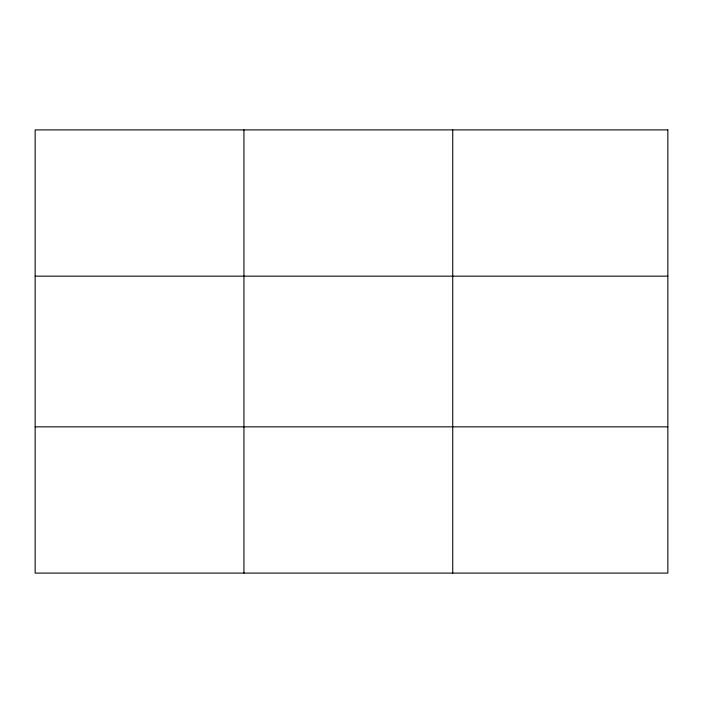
<?xml version="1.0" encoding="UTF-8"?>
<svg xmlns="http://www.w3.org/2000/svg" width="703" height="703" viewBox="0 0 703 703"><rect width="100%" height="100%" fill="white"/><g stroke="black" fill="none" stroke-linecap="round" stroke-linejoin="round"><path stroke-width="1.05" d="M243.941 573.094L243.941 129.906M452.732 573.094L452.732 129.906M35.15 276.156L667.85 276.156M35.15 426.844L667.85 426.844M667.85 129.906L667.85 573.094L35.15 573.094L35.15 129.906L667.85 129.906"/></g></svg>
